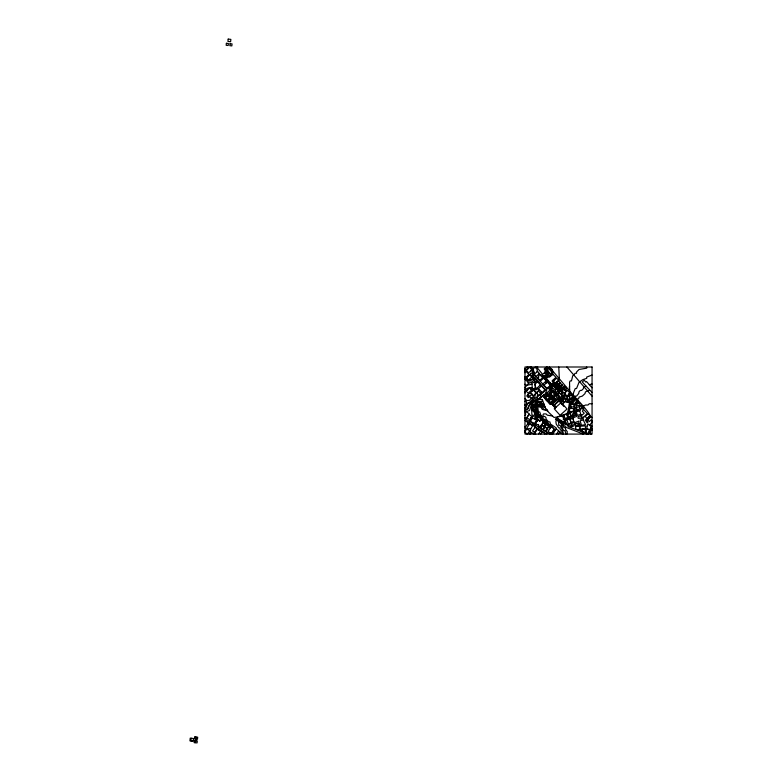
<?xml version="1.0" encoding="UTF-8"?>
<svg xmlns="http://www.w3.org/2000/svg" width="782" height="782" viewBox="0 0 782 782"><rect width="100%" height="100%" fill="white"/><g stroke="black" fill="none" stroke-linecap="round" stroke-linejoin="round"><path stroke-width="1.17" d="M567.957 399.094L566.97 402.036M535.484 393.326L534.624 397.833L533.353 397.833L529.541 403.121L526.667 403.356M535.523 392.378L535.533 391.831M534.341 432.143L534.302 434.088M541.271 391.547L540.43 398.106M555.826 391.587L555.308 387.98M191.17 738.218L190.886 740.886L193.222 741.141L193.506 738.472L190.221 738.169L189.938 740.837L192.274 741.082M195.08 742.685L195.295 740.681L197.289 740.896L197.074 742.9L194.131 742.636L194.347 740.632L196.341 740.847M195.471 739.019L195.686 737.015M196.526 739.186L196.741 737.182M571.398 406.796L571.31 408.409M531.349 398.146L529.541 400.364L527 400.58L524.976 398.732M537.527 394.069L537.166 398.673L534.624 400.492L533.353 400.492L531.232 402.486L531.232 403.756L528.779 406.298L528.27 408.839L525.729 409.338L524.986 408.145M534.908 427.705L535.533 421.801M574.076 404.626L573.744 407.109L570.743 406.708L571.153 403.659L573.089 403.913L573.206 402.486L575.269 399.944L578.651 398.673L579.081 397.08L582.258 396.132L585.004 393.59L585.435 391.89L589.589 390.247M565.806 434.088L565.112 430.647L563.842 430.647L562.825 429.162L561.525 425.349L561.173 420.579M566.647 396.484L566.833 395.252M586.705 367.002L586.705 368.185L579.081 369.456L576.539 371.997L576.539 373.268L575.269 373.268L572.727 375.81L571.456 380.893L570.195 380.893L569.56 382.163L569.687 392.681M569.443 399.377L568.387 402.271L571.202 402.642L575.112 398.673L576.96 400.853L574.829 403.444L574.428 406.425L574.457 411.606L575.347 415.242L563.92 419.709M546.53 393.18L538.974 399.006L542.307 399.524L542.249 401.215L535.895 401.85L535.211 403.756L533.353 404.274L531.633 406.298L531.828 413.913L532.083 415.183L533.353 415.183L533.353 416.454L532.083 416.454L530.812 417.725L529.551 421.527L525.543 426.884L524.976 426.503M565.259 398.165L566.647 398.898L567.194 396.621L563.89 395.79L563.48 397.246L565.239 398.282M535.934 419.621L535.895 415.506L534.624 411.371L532.63 410.1L532.659 406.298L536.98 403.756L537.166 402.378L539.707 402.271L540.206 403.756L544.096 404.529M566.481 398.869L565.112 401.469L563.783 401.547M564.487 395.936L565.865 391.743L567.439 390.355L569.785 393.014L568.436 394.216L569.13 394.998L567.83 396.318M566.901 434.088L567.292 431.703L565.474 429.162L565.474 427.891L563.842 427.461L562.708 425.349L563.108 421.781M525.367 370.248L525.719 369.329M536.296 367.002L535.895 368.185L537.166 369.456L537.166 371.753M531.701 394.548L531.916 393.991M524.976 393.004L525.25 391.049L527.635 389.778M531.848 425.3L533.353 424.714L533.539 423.189M524.976 411.078L527 409.357L529.561 404.597L544.888 394.509M525.572 379.495L526.452 378.234M530.343 374.246L532.346 376.641L528.368 380.091L526.306 378.097L530.812 373.268L532.083 373.268L533.353 371.997L533.353 368.674L533.998 374.343L542.816 384.05L546.207 380.854L543.734 378.087L540.294 381.254M542.884 396.122L543.519 394.861L544.448 394.861M545.015 394.402L546.892 389.778L546.149 387.608M558.641 395.106L557.742 389.632M565.239 398.673L563.842 398.928L562.825 400.355M525.729 379.192L524.976 379.114M538.583 424.714L538.456 425.711L539.981 426.728L543.343 422.075L541.691 420.149L541.007 419.905L540.069 421.303L538.124 420.061C535.396 421.381 535.494 425.838 538.231 424.479L538.534 424.675M563.587 395.741L562.004 399.319M527.527 368.156L528.173 367.081L527.488 367.002M547.107 423.111L546.393 424.274L549.306 425.916L549.863 424.665L547.107 423.111L544.78 420.413C543.275 420.882 541.721 419.211 542.17 417.725L539.707 414.46L538.436 414.46L536.472 407.569C537.263 404.538 541.164 406.337 542.825 407.569L543.519 409.26L546.999 409.817M567.84 414.714L567.116 415.457M524.976 430.921L526.306 428.78L524.976 427.91M530.225 434.088L531.271 432.407L533.969 434.088M592.062 428.995L591.563 429.768L590.117 429.162L592.062 426.483M556.579 434.088L558.759 430.696L556.031 428.937L552.786 434.088M538.534 434.088L540.44 431.175L537.332 429.279L534.644 433.375L535.787 434.088M524.976 431.654L526.785 428.907L529.697 430.843L527.527 434.088M558.358 434.088L559.658 432.114L562.6 434.088M525.093 410.804L525.934 411.528L525.113 412.779L525.797 414.206L524.976 415.438M555.973 385.819L554.927 387.354L553.969 386.386L555.132 385.086L556.256 386.23M540.743 434.088L542.395 431.732L544.946 433.541L544.565 434.088M540.069 399.172L534.624 402.056L533.353 402.056L530.89 406.298L529.541 410.53L526.061 411.615M592.062 428.526L592.062 429.328M560.616 415.965L561.3 415.183L563.802 414.929M524.976 379.055L528.798 383.004L526.56 385.565L524.976 384.187M524.976 371L525.524 370.404L524.976 369.857M528.202 375.243L527.635 376.836M561.818 396.337L560.665 397.647M568.592 416.786L567.654 417.725L567.654 418.996L564.369 420.589M574.008 412.642L578.221 409.7M582.522 406.66L585.435 405.027L587.976 405.027L589.247 403.756L592.062 403.756M556.745 385.751L554.937 387.51L556.168 389.065L557.556 386.679L554.946 384.167L552.532 383.659M552.903 374.275L549.707 376.924L548.808 377.325L548.104 376.504L546.178 378.214L551.652 384.431L553.597 382.73L552.043 380.99L555.992 377.266L552.903 374.275L552.405 369.456L546.726 367.002M524.976 372.76L526.208 371.616L528.984 374.48L525.621 377.608L524.976 376.914M536.53 380.893L534.937 382.32L534.497 381.86L534.302 378.361L536.55 380.814L536.853 382.378M566.784 414.392L568.338 410.1L569.452 402.486L570.195 400.951L571.456 400.951L571.965 399.944L573.685 392.32L575.269 388.507L576.539 388.507L579.081 382.163L582.893 379.622L586.705 378.351L586.705 377.08L592.062 375.037M558.749 381.137L556.54 382.809L558.143 384.382L559.932 382.721L558.749 381.137L559.394 379.622L558.759 367.002M546.931 394.627L543.93 397.315L550.215 404.304L555.699 399.367M547.38 395.125L544.878 397.364L550.264 403.356L553.255 400.667L551.017 398.165M549.375 393.326L552.366 390.638L556.403 395.135M547.83 395.624L545.826 397.412L547.625 399.416L549.619 397.618M549.824 393.825L552.815 391.137M545.347 398.879L545.846 398.439M548.27 396.122L550.274 394.323M545.406 398.957L545.973 398.576M545.533 399.094L546.032 398.644L545.601 399.172M545.728 399.309L546.295 398.937M545.856 399.455L546.354 399.006M545.924 399.524L546.423 399.074M546.11 399.739L546.608 399.289L546.178 399.807M549.169 397.119L551.163 395.33M554.164 392.632L554.663 392.183M546.237 399.885L546.804 399.504M554.291 392.779L554.79 392.329M546.364 400.022L546.872 399.573M554.35 392.847L554.849 392.398M546.501 400.169L547.058 399.788M554.546 393.063L554.976 392.544M546.628 400.306L547.126 399.856M554.614 393.131L555.112 392.681M546.686 400.384L547.253 400.003L546.813 400.521M554.673 393.209L555.24 392.828M554.8 393.346L555.298 392.896M546.941 400.667L547.449 400.218M554.927 393.493L555.425 393.043L554.995 393.561M547.077 400.804L550.069 398.116M555.621 393.258L555.181 393.776L555.748 393.395M555.318 393.923L555.875 393.542M547.517 401.303L552.512 396.826M555.445 394.06L555.943 393.61M555.572 394.206L556.07 393.757M555.699 394.343L556.197 393.893M555.826 394.49L556.266 393.972M551.466 398.664L548.964 400.912L550.313 402.407L552.806 400.159M552.962 397.324L556.393 394.108M551.916 399.162L552.415 398.722M553.412 397.823L556.901 394.685M555.249 398.869L557.253 397.08L555.904 395.575M559.14 397.178L556.149 399.866L553.91 397.373M559.589 397.676L552.112 404.402L558.631 398.615M559.042 399.074L560.039 398.175M559.14 399.182L560.137 398.282M559.238 399.289L560.235 398.39M559.335 399.397L560.332 398.497M560.42 398.605L558.495 400.472L560.733 402.965M559.521 399.602L560.518 398.712M559.619 399.71L560.616 398.82M559.814 399.925L560.811 399.035M553.412 405.858L560.909 399.133L553.451 405.897M560.098 400.247L561.095 399.348M560.195 400.355L561.193 399.455M560.293 400.462L561.29 399.563M560.391 400.57L561.388 399.67M560.577 400.785L561.486 399.778M560.674 400.892L561.672 399.993M560.772 401L561.769 400.101M560.87 401.107L561.867 400.208M560.968 401.215L561.965 400.316M561.056 401.313L562.062 400.423M561.153 401.42L562.15 400.531M561.251 401.528L562.248 400.638M561.447 401.743L562.346 400.746M561.544 401.85L562.952 400.521M561.632 401.958L562.639 401.058M562.727 401.166L554.243 408.791L560.078 415.281L567.067 409.006L561.232 402.515M562.082 404.46L564.076 402.662L552.415 389.69L548.925 392.828L555.65 400.316M524.976 389.641L528.27 387.872L532.278 387.931M526.521 385.526L524.976 387.95M526.824 385.272L531.956 384.245M537.772 367.002L537.078 367.579L542.62 374.334L545.445 371.997L545.005 371.47L545.728 370.863L544.213 369.016L546.647 367.002M573.411 400.755L571.222 402.456L563.92 401.723L553.069 388.126L552.17 388.116L546.032 393.629L550.518 398.615M535.289 367.071L532.62 369.133L531.408 367.002M589.305 384.666L592.062 384.021M561.368 416.141L564.145 416.073M560.714 388.81L561.701 391.01L559.902 391.088L559.316 388.165L560.44 387.843L560.665 388.625M525.836 411.664L524.976 411.332M524.976 401.303L526.169 401.039L526.853 404.226L524.976 404.626M524.976 408.145L525.885 407.109L525.934 405.594L524.976 405.203M524.976 409.113L527.928 403.434L542.522 393.209L545.748 389.974L534.565 376.983L533.774 377.295L533.832 380.511L530.294 382.809L528.906 383.004L527.987 382.017M542.659 375.624L545.142 375.419L545.171 376.435L543.451 376.66L542.249 375.174L538.945 373.904M544.399 368.86L547.224 370.727L548.593 375.174L549.863 375.174L549.99 376.416M544.722 369.642L546.247 370.727L547.996 376.592M544.331 372.916L546.051 374.539L546.481 377.941M549.678 372.985L548.593 372.985L548.035 370.981M528.28 375.174L529.375 375.174M544.018 378.351L544.702 378.351M534.37 379.622L530.812 379.622L527.43 381.108M553.695 381.557L552.659 380.404M585.806 385.966L583.528 387.237L583.528 388.507L581.622 390.413L580.352 390.413L579.081 391.684L578.651 393.59L576.539 396.132L575.269 396.132L574.262 397.403L571.847 403.747M560.968 386.308L560.029 386.308L556.794 383.053M554.311 386.738L552.405 385.829L550.948 383.639M533.95 388.771L534.888 389.192M543.842 403.825L541.701 403.756L541.701 402.486L539.707 401.743L537.166 401.85L536.071 402.486L536.071 403.756L532.249 406.298L532.171 410.1L534.497 412.642L534.966 418.976M571.065 404.304L569.824 405.027L570.713 406.298L570.567 408.321M544.331 405.193L537.166 404.04L534.624 405.966L533.353 405.966C532.327 407.295 532.151 410.824 534.624 410.579L536.765 416.454L537.166 421.537M544.536 405.741L539.707 404.314L537.166 404.411L534.624 406.611L533.353 406.611L533.041 407.569L533.353 409.719L534.624 409.719L536.257 412.642L537.752 418.996L539.688 421.058M544.731 406.298L539.707 404.675L537.166 404.773L534.673 407.569L536.706 413.913L538.436 417.471L539.863 417.725L540.694 420.364M579.882 408.839L581.622 408.839L581.622 407.569M569.55 410.1L568.925 410.1L568.328 413.825M552.532 416.024L547.322 415.183L546.051 413.913L543.519 413.913L542.884 415.183L543.519 416.454L544.78 416.454L546.051 417.725L546.051 418.996L548.593 421.86L549.863 421.86L550.499 424.079L556.217 427.891L556.217 429.054M574.819 422.808L575.269 425.349L576.451 426.522M527.342 424.079L528.27 424.079L528.27 422.954M544.575 425.349L545.015 426.493M549.531 425.418L551.828 427.207M549.208 426.082L550.948 427.099M579.423 429.162L580.322 429.162M553.676 430.002L555.191 430.247M544.927 406.845L538.436 405.027L535.895 406.122L535.162 407.569L537.166 413.913L538.436 416.278L539.834 416.454L541.447 420.061M547.693 410.921L542.249 409.367L540.978 407.266L538.436 406.836L537.801 407.569L538.436 411.918L539.707 411.918L540.851 415.183L543.128 417.725L543.128 418.996L544.78 419.416L547.957 422.808L547.957 424.079L551.134 425.564L553.216 428.116M530.851 389.24L532.083 389.592L532.503 390.814M545.152 407.461C540.215 404.714 531.623 404.91 537.654 412.642L538.436 415.369L539.707 415.369L541.418 417.725L541.418 418.996L543.519 421.166L544.78 421.166L546.051 422.358L546.471 424.157M588.318 434.088L568.27 426.757L564.975 420.433L563.196 419.22L563.773 417.637L560.958 415.887L557.849 416.65L556.833 417.881L564.917 422.906L565.171 420.081L576.5 416.532L575.757 411.86L576.129 403.835L578.377 401.01C563.539 385.526 587.683 409.094 590.224 415.78L585.288 420.149L587.106 422.73L587.937 422.153L586.647 420.305L590.957 416.483L592.062 417.52M564.721 394.978L566.451 395.594L566.97 395.125L567.859 396.122M592.062 430.442L590.948 430.012L589.638 433.365L591.466 434.088M583.343 434.088L566.803 427.676L555.425 419.211L555.855 418.585L566.06 424.968L564.975 421.791M549.697 369.534L551.134 369.876L551.681 371.939M548.26 368.772L546.178 367.384M547.654 369.016L545.807 367.696M547.292 369.29L545.416 368.019M592.062 426.102L589.941 424.851L592.062 422.075M552.561 381.577L553.529 382.163L553.529 383.424L556.217 384.382L560.039 387.96M527.234 434.088L524.976 432.172M549.902 434.088L524.976 418.605M524.976 420.286L546.569 434.088M525.934 411.528L529.306 413.786L526.315 418.302L524.976 417.412M524.976 420.54L528.358 422.818M557.488 386.601L558.377 388.146M545.034 368.332L547.068 369.798M548.563 427.099L549.863 427.128L550.245 428.174M561.916 391.997L562.307 393.542M542.581 421.234L544.78 422.065L545.523 423.805M555.103 385.125L552.043 384.079M545.23 372.173L546.901 374.539L547.273 377.237M562.532 391.244L561.075 389.221M556.549 381.939L556.794 382.525M524.976 377.266L529.913 381.254L532.669 378.605L532.933 376.543M592.062 417.686L590.957 416.62L587.732 419.905L589.413 421.576L591.065 419.885L592.062 421.019M566.891 390.844L565.112 390.326L563.48 388.4M586.705 434.245L585.435 432.974L582.893 432.974L580.352 429.738M529.561 396.425L527.782 394.646L530.206 392.984L531.633 394.48L529.58 396.464L531.584 398.351L532.386 397.637L533.412 396.347L531.662 394.509M592.062 396.142L566.901 367.002M542.522 383.825L547.029 388.527L548.407 388.292L553.177 384.118L554.516 385.78M558.143 398.077L561.73 402.065M561.183 403.463L563.832 406.405M547.029 392.73L554.819 401.401M553.891 404.382L556.246 407.002M552.151 404.362L555.288 407.862M551.212 403.404L555.249 407.891M543.989 397.266L550.264 404.255M592.062 392.476L582.267 381.978L584.222 380.238L585.874 382.115L586.539 381.518L592.062 387.804M549.375 367.002L574.086 396.23C571.994 400.961 565.327 401.283 562.796 396.904M562.727 389.231L562.17 387.52M562.571 390.13L561.378 387.237L560.029 387.158L555.767 383.424L555.767 382.652M527 367.002L527.547 368.361L525.993 369.681L524.976 368.43M576.715 401.146L574.809 404.88L570.469 403.356L568.553 411.391L569.198 413.189L559.365 416.64L554.018 417.451L548.417 412.065L546.423 408.898L545.689 408.966L542.307 399.524M536.814 388.39L537.058 388.889M558.407 431.253L560.029 431.703L560.684 432.788M550.293 382.887L552.121 388.155M551.134 385.956L552.121 387.237M558.426 391.01L556.647 388.664M558.543 391.156L559.238 392.065M556.97 387.188L557.009 388.175M560.02 393.151L561.847 395.692M545.465 379.993L544.966 378.889M557.351 389.055L557.009 388.351M545.641 424.284L546.041 424.968M530.743 367.002L532.014 369.69L532.865 375.712M552.913 431.146L553.588 432.729M546.315 430.296L546.686 434.088M573.421 421.645L573.9 422.612M543.49 378.302L542.884 375.907M546.921 379.055L547.654 382.427M551.066 389.104L550.117 385.751M540.254 385.008L540.655 386.65M552.151 374.754L551.828 373.053M548.202 380.511L548.593 383.17L549.863 383.17L550.02 385.155M551.633 374.92L551.29 373.434M550.029 373.415L550.626 375.839M550.772 373.816L551.154 375.36M541.144 427.295L540.831 425.789M551.887 432.72L551.926 434.088M573.274 419.729L573.998 413.375M553.5 379.622L553.676 380.883M564.78 394.793L564.633 392.662M550.342 432.935L550.342 434.088M525.26 372.506L525.221 370.727M550.215 389.866L549.863 388.83L548.593 388.83L548.436 387.393M570.821 411.86L570.821 412.515M569.56 397.725L569.56 398.302M563.646 434.088L561.554 427.891L560.029 425.349L558.759 425.349L558.407 418.869M562.669 434.088L562.092 431.703L560.029 429.162L560.029 427.891L558.759 427.891L556.217 424.079L555.894 421.537L556.98 417.979M546.051 380.981L546.051 383.102M542.747 422.945L542.747 423.658M541.613 432.847L541.291 428.634M538.651 425.838L538.69 430.11M530.812 428.585L529.864 434.088M569.56 389.778A7.957 7.957 0 0 1 569.56 385.966M561.935 391.225L561.887 393.923L559.257 393.16L559.228 391.332L561.935 391.225M575.689 426.513L575.64 428.8L577.184 429.543L579.413 429.611L579.472 427.607L580.361 427.637L580.303 429.738L581.798 429.777L581.837 428.614L585.503 428.722L585.337 425.887L575.689 426.513M530.734 371.079L528.554 372.779L526.335 370.541L529.971 367.002L531.564 369.759L530.734 371.079M573.793 408.722L573.812 410.745L570.293 412.065L569.482 410.472L569.853 408.233L573.793 408.722M587.038 426.102L586.832 428.497L590.009 429.817L591.27 426.777L587.937 423.942L587.038 426.102M567.537 396.318L567.302 398.967L569.697 399.426L570.479 398.84L569.501 398.263L569.404 394.93L568.348 396.327L567.537 396.318M569.834 395.321L569.55 398.233L571.466 398.419L572.58 395.594L569.834 395.321L568.915 394.167L570.391 392.906L571.906 394.773L569.824 395.223M226.389 43.293L226.174 45.297L228.178 45.512L228.393 43.509L226.389 43.293M228.188 39.1L227.943 41.436L230.612 41.72L230.856 39.383L228.188 39.1M230.064 43.684L229.849 45.688L231.843 45.903L232.059 43.9L230.064 43.684M194.738 736.967L194.523 738.97L197.475 739.234L197.69 737.231L194.738 736.967M562.786 388.82L562.717 392.466L565.259 392.73L565.679 390.863L562.786 388.82M562.493 392.701L561.73 396.259L562.659 397.1L564.77 393.023L562.493 392.701M585.816 429.953L585.298 432.28L582.199 431.596L582.717 429.259L585.816 429.953M583.841 416.953L583.108 418.761L580.967 415.105L581.554 414.558L582.082 415.125L584.213 413.209L582.365 411.244L583.597 409.445L587.272 413.463L583.841 416.953M586.735 428.888L586.119 432.397L588.172 433.609L589.677 430.178L586.735 428.888M589.931 430.012L588.572 433.072L589.345 433.414L590.703 430.354L589.931 430.012M530.255 419.26L529.952 419.807L526.863 417.823L529.131 414.411L531.916 416.611L530.255 419.26M548.006 427.05L546.784 428.419L544.839 426.777L546.403 424.43L549.277 425.985L548.006 427.05M532.366 417.999L530.528 421.283L534.409 423.736L536.55 420.032L532.366 417.999M544.878 424.831L543.578 426.161L541.936 424.9L543.461 422.554L545.826 423.991L544.878 424.831M546.706 429.68L544.79 430.921L543.324 430.002L545.181 427.05L547.987 428.819L547.234 430.012L546.706 429.68M543.304 376.914L545.201 379.143L545.816 378.83L545.592 376.67L543.304 376.914M543.734 426.61L544.008 427.304L542.61 429.484L540.577 428.165L542.219 425.633L543.734 426.61M537.126 428.702L534.741 432.397L532.522 430.96L535.103 427.392L537.126 428.702M551.163 426.777L548.094 431.469L551.33 433.58L554.389 428.878L551.163 426.777M529.697 423.824L526.843 427.998L528.564 429.181L529.101 428.409L530.343 429.259L532.669 425.867L529.697 423.824M557.693 388.302L557.4 389.7L558.192 389.553L558.446 391.166L559.765 391.039L559.101 387.98L557.693 388.302M577.898 401.694L576.344 403.649L576.764 403.971L579.003 403.062L577.898 401.694M534.937 394.46L533.695 395.78L530.587 392.652L533.295 390.062L535.973 392.828L534.937 394.46M564.076 387.774L563.226 388.664L562.541 387.901L564.35 386.191L565.523 387.549L564.76 388.322L564.076 387.774M544.467 384.715L543.949 385.252L546.784 388.283L550.332 385.546L547.273 382.017L544.467 384.715M534.565 372.408L533.891 373.092L533.735 372.027L534.565 372.408M531.203 375.575L530.704 376.074L532.708 378.058L533.402 375.468L531.203 375.575M537.439 381.782L534.81 384.421L535.514 387.794L536.452 388.742L540.421 384.842L537.439 381.782M561.945 384.783L560.665 386.005L562.405 387.755L563.646 386.66L561.945 384.783M538.749 376.983L537.742 377.931L539.805 380.179L542.64 377.716L539.912 374.725L538.182 376.23L538.749 376.983M535.025 389.065L533.92 390.091L536.296 392.662L539.033 390.189L537.537 388.459L535.846 389.974L535.025 389.065M541.388 385.966L538.475 388.683L542.122 392.427L544.966 389.817L541.388 385.966M558.534 380.12L555.191 383.18L553.343 381.176L556.755 378.136L558.534 380.12M565.826 387.217L564.193 388.693L565.454 390.081L567.087 388.605L565.826 387.217M552.766 392.085L550.772 393.884L552.561 395.878L554.555 394.079L552.766 392.085M529.209 396.797L528.339 397.569L526.726 395.897L527.645 395.086L529.209 396.797M560.362 382.955L558.905 384.245L560.391 385.722L561.769 384.548L560.362 382.955M537.576 371.382L534.262 374.314L536.09 376.416L539.414 373.483L537.576 371.382M538.661 390.99L536.452 392.916L538.925 395.594L540.616 393.424L538.661 390.99M529.737 387.96L526.188 391.039L528.046 393.19L531.604 390.11L529.737 387.96M588.24 413.766L585.219 416.376L586.999 418.536L590.058 415.926L588.24 413.766M581.476 405.359L580.498 406.151L582.834 409.074L583.822 408.282L581.476 405.359M547.947 368.801L546.892 369.583L550.508 373.992L552.327 372.701L549.003 368.693L547.947 368.801M575.181 424L573.656 424.636L574.037 425.926L572.571 426.415L571.632 423.414L574.672 422.339L575.181 424M578.367 424.782L576.226 425.594L576.412 426.395L580.42 425.838L579.833 424.01L578.367 424.782M570.86 416.171L568.651 416.972L567.615 414.089L569.814 413.287L570.86 416.171M573.607 411.508L569.961 412.828L571.124 416.063L572.727 415.486L572.199 414.02L574.242 413.287L573.607 411.508M581.749 418.732L580.332 419.23L579.912 417.93L578.269 418.399L577.908 416.65L580.772 415.78L581.749 418.732M571.202 423.57L568.289 424.577L568.69 426.112L570.41 425.574L570.85 426.913L572.229 426.503L571.202 423.57M578.612 421.254L575.718 422.202L576.187 423.727L577.996 423.17L578.299 424.186L579.335 423.942L578.612 421.254M573.822 421.527L571.143 422.378L569.97 419.25L572.883 418.419L573.822 421.527M583.206 419.856L580.117 420.804L581.495 425.281L585.542 424.665L583.206 419.856M566.618 413.815L563.724 414.695L564.858 418.409L567.742 417.529L566.618 413.815M569.746 418.732L566.93 419.572L568.211 423.903L571.036 423.062L569.746 418.732M579.726 410.736L576.314 411.694L577.351 415.359L580.752 414.401L579.726 410.736M579.394 406.748L576.09 407.51L576.549 409.514L578.093 409.152L578.436 410.638L580.195 410.227L579.394 406.748M579.99 405.438L576.627 405.702L576.481 403.756L579.833 403.502L579.99 405.438M559.081 392.828L557.957 391.479L559.022 391.44L559.081 392.828M533.959 388.996L532.317 389.387L531.926 383.024L534.839 382.163L535.719 388.028L534.487 388.058L533.959 388.996M592.062 367.002L524.976 367.002L524.976 434.088L592.062 434.088L592.062 367.002"/></g></svg>
